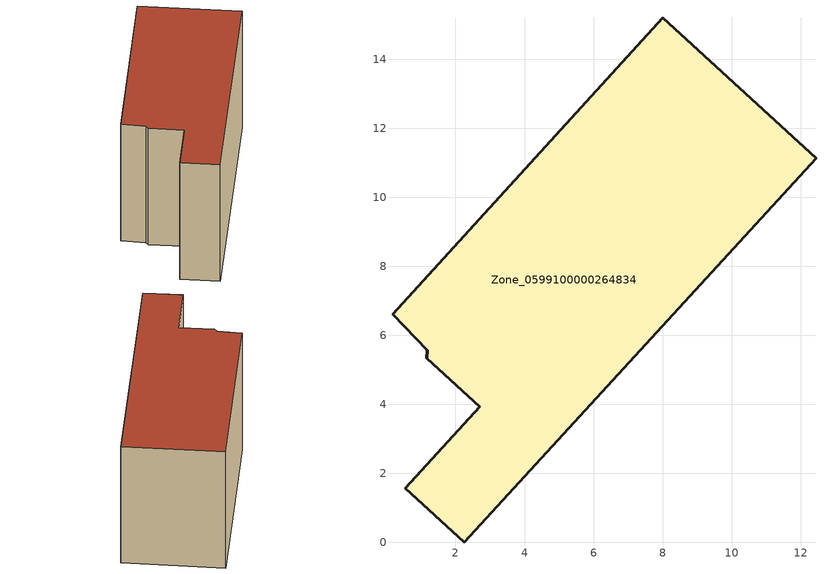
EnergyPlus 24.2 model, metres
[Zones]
Zone_0599100000264834
 floor ground (C_G): 8.01,15.2 12.44,11.12 2.25,0 0.54,1.57 2.7,3.93 1.18,5.33 1.19,5.57 0.18,6.6 z0
 wall outside (C_F): 0.54,1.57 2.25,0 12.44,11.12 8.01,15.2 0.18,6.6 1.19,5.57 1.18,5.33 2.7,3.93 0.54,1.57 z0:8.16
 roof outside (C_R): 0.18,6.6 1.19,5.57 1.18,5.33 2.7,3.93 0.54,1.57 2.25,0 12.44,11.12 8.01,15.2 z8.16
[BUILDING]
Pand.0599100000264834: North Axis=0; Terrain=City; Loads Convergence Tolerance Value=0.04; Temperature Convergence Tolerance Value=0.4; Solar Distribution=FullExterior; Maximum Number of Warmup Days=25; Minimum Number of Warmup Days=1
[Site:Location]
Rotterdam.The.Hague.AP_ZH_NLD Design_Conditions: Latitude=51.96; Longitude=4.45; Time Zone=1; Elevation=-4.5
[SITE:GROUNDTEMPERATURE:BUILDINGSURFACE]
18, 18, 18, 18, 18, 18, 18, 18, 18, 18, 18, 18
[MATERIAL] Thermal Absorptance=0.9; Solar Absorptance=0.7; Visible Absorptance=0.7
Name | Roughness | Thickness | Conductivity | Density | Specific Heat
G.TI.1975-1991 | MediumSmooth | 0.15 | 0.288461 | 540 | 1210
F.TI.1975-1991 | Rough | 0.3 | 0.230769 | 1920 | 840
R.TI.1975-1991 | MediumRough | 0.2 | 0.153846 | 1500 | 1000
[CONSTRUCTION]
C_G: G.TI.1975-1991
C_F: F.TI.1975-1991
C_R: R.TI.1975-1991
[ZONE]
Zone_0599100000264834: Type=1; Multiplier=1; Ceiling Height=Autocalculate; Volume=Autocalculate; Floor Area=autocalculate; Part of Total Floor Area=Yes
[ZONEINFILTRATION:DESIGNFLOWRATE]
Infil_Zone_0599100000264834: Zone or ZoneList or Space or SpaceList=Zone_0599100000264834; Schedule=AlwaysOn; Design Flow Rate Calculation Method=Flow/Area; Flow Rate per Floor Area=0.003; Constant Term Coefficient=1; Temperature Term Coefficient=0; Velocity Term Coefficient=0; Velocity Squared Term Coefficient=0
[HVACTEMPLATE:ZONE:IDEALLOADSAIRSYSTEM]
Zone_0599100000264834: Maximum Heating Supply Air Temperature=50; Minimum Cooling Supply Air Temperature=13; Maximum Heating Supply Air Humidity Ratio=0.0156; Minimum Cooling Supply Air Humidity Ratio=0.0077; Heating Limit=NoLimit; Cooling Limit=NoLimit; Dehumidification Control Type=ConstantSensibleHeatRatio; Cooling Sensible Heat Ratio=0.7; Dehumidification Setpoint=60; Humidification Control Type=None; Humidification Setpoint=30; Outdoor Air Method=None; Outdoor Air Flow Rate per Person=0.00944; Outdoor Air Flow Rate per Zone Floor Area=0; Outdoor Air Flow Rate per Zone=0; Demand Controlled Ventilation Type=None; Outdoor Air Economizer Type=NoEconomizer; Heat Recovery Type=None; Sensible Heat Recovery Effectiveness=0.7; Latent Heat Recovery Effectiveness=0.65
[ZONECONTROL:THERMOSTAT]
ThermostatControl_Zone_0599100000264834: Zone or ZoneList=Zone_0599100000264834; Control Type Schedule=DualSetpointControlType; Control 1=Thermostat_Zone_0599100000264834; Temperature Difference Between Cutout And Setpoint=0
[THERMOSTATSETPOINT:DUALSETPOINT]
Thermostat_Zone_0599100000264834: Heating Setpoint Temperature Schedule=HeatingSetpoint_Zone_0599100000264834; Cooling Setpoint Temperature Schedule=CoolingSetpoint_Zone_0599100000264834
[SCHEDULE:COMPACT]
HeatingSetpoint_Zone_0599100000264834: Through: 12/31, For: AllDays, Until: 24:00, 21
CoolingSetpoint_Zone_0599100000264834: Through: 12/31, For: AllDays, Until: 24:00, 24
DualSetpointControlType: Through: 12/31, For: AllDays, Until: 24:00, 4
AlwaysOn: Through: 12/31, For: AllDays, Until: 24:00, 1
